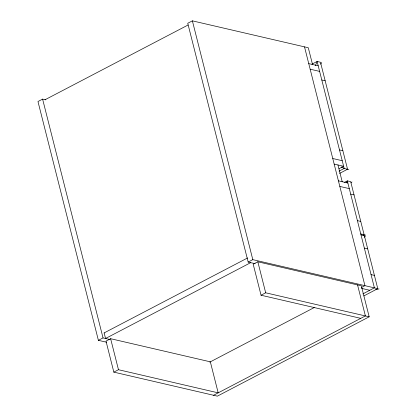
<?xml version="1.0" encoding="UTF-8"?>
<svg xmlns="http://www.w3.org/2000/svg" width="417" height="417" viewBox="0 0 417 417"><rect width="100%" height="100%" fill="white"/><g stroke="black" fill="none" stroke-linecap="round" stroke-linejoin="round"><path stroke-width="0.63" d="M315.414 65.688L317.113 61.466L320.48 62.248L347.554 169.245L339.589 173.404M346.61 182.651L347.33 180.869L350.692 181.65L364.114 234.682L363.014 235.256M320.652 64.155L321.742 62.54M351.015 182.834L351.958 181.942M364.197 237.247L365.61 235.902M45.771 99.845L42.602 99.11L37.968 101.529L98.396 340.329L106.627 342.242M312.531 64.489L308.293 47.746L192.383 20.85L187.749 23.269L248.172 262.069L255.141 263.685M45.057 99.736L188.041 25.025M311.994 64.145L317.113 61.466L344.187 168.463L347.554 169.245M339.031 168.697L343.639 166.289L334.173 164.095M339.068 171.137L344.187 168.463L341.325 166.962M344.578 182.302L347.33 180.869L374.403 287.86L362.858 293.896M104.068 332.948L247.63 257.941M98.396 340.329L103.03 337.911L109.994 339.527M248.172 262.069L252.806 259.65L377.766 288.642L364.349 235.61L360.981 234.828M250.7 262.658L105.553 338.495L104.141 332.912M113.841 372.136L118.475 369.712L218.19 392.85L210.34 361.836L110.625 338.703L105.996 341.122L113.841 372.136L217.346 396.15L369.181 316.816L361.336 285.801L257.831 261.787L253.197 264.206L261.047 295.22L360.762 318.353M261.047 295.22L265.681 292.797L369.181 316.816M209.751 362.149L314.246 307.548M361.331 287.548L364.932 285.666L304.509 46.866M363.885 295.898L377.766 288.642M213.556 395.269L365.396 315.935L357.546 284.92M363.452 235.292L365.375 234.974M375.826 289.466L379.032 288.934M346.892 169.25L348.815 169.537M308.747 63.613L318.213 65.808M310.159 69.196L319.625 71.39M321.799 79.981L325.166 80.762M339.506 149.948L342.868 150.73M332.761 158.512L342.227 160.707M338.411 180.842L347.877 183.037M339.824 186.425L349.29 188.62M350.681 194.124L354.049 194.906M357.39 220.64L360.757 221.422M360.747 233.901L364.114 234.682M364.338 248.089L367.705 248.871M371.047 274.605L374.414 275.387M361.534 288.371L369.77 290.284M337.958 164.976L342.195 181.718M257.831 261.787L265.681 292.797M192.383 20.85L252.806 259.65M110.625 338.703L118.475 369.712M42.602 99.11L103.03 337.911"/></g></svg>
